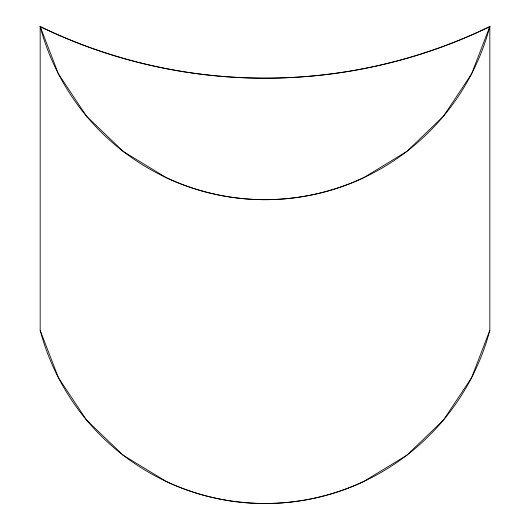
<?xml version="1.0" encoding="UTF-8"?>
<svg xmlns="http://www.w3.org/2000/svg" width="530" height="530" viewBox="0 0 530 530"><rect width="100%" height="100%" fill="white"/><g stroke="black" fill="none" stroke-linecap="round" stroke-linejoin="round"><path stroke-width="0.79" d="M166.466 481.591L123.106 455.184L86.503 419.999L58.413 377.704L40.174 330.322L40.174 26.5A515.153 515.153 0 0 0 489.826 26.5L489.826 330.322L471.587 377.704L443.497 419.999L406.894 455.184L363.534 481.591M489.886 26.613A505.375 493.827 0 0 1 40.114 26.613M363.534 481.604A227.847 222.64 0 0 1 166.466 481.604M489.826 330.322A232.531 232.531 0 0 1 40.174 330.322M489.826 26.5L471.587 73.882L443.497 116.176L406.894 151.361L363.534 177.769A227.847 222.64 0 0 1 166.466 177.782L123.106 151.361L86.503 116.176L58.413 73.882L40.174 26.5A232.531 232.531 0 0 0 489.826 26.5"/></g></svg>
